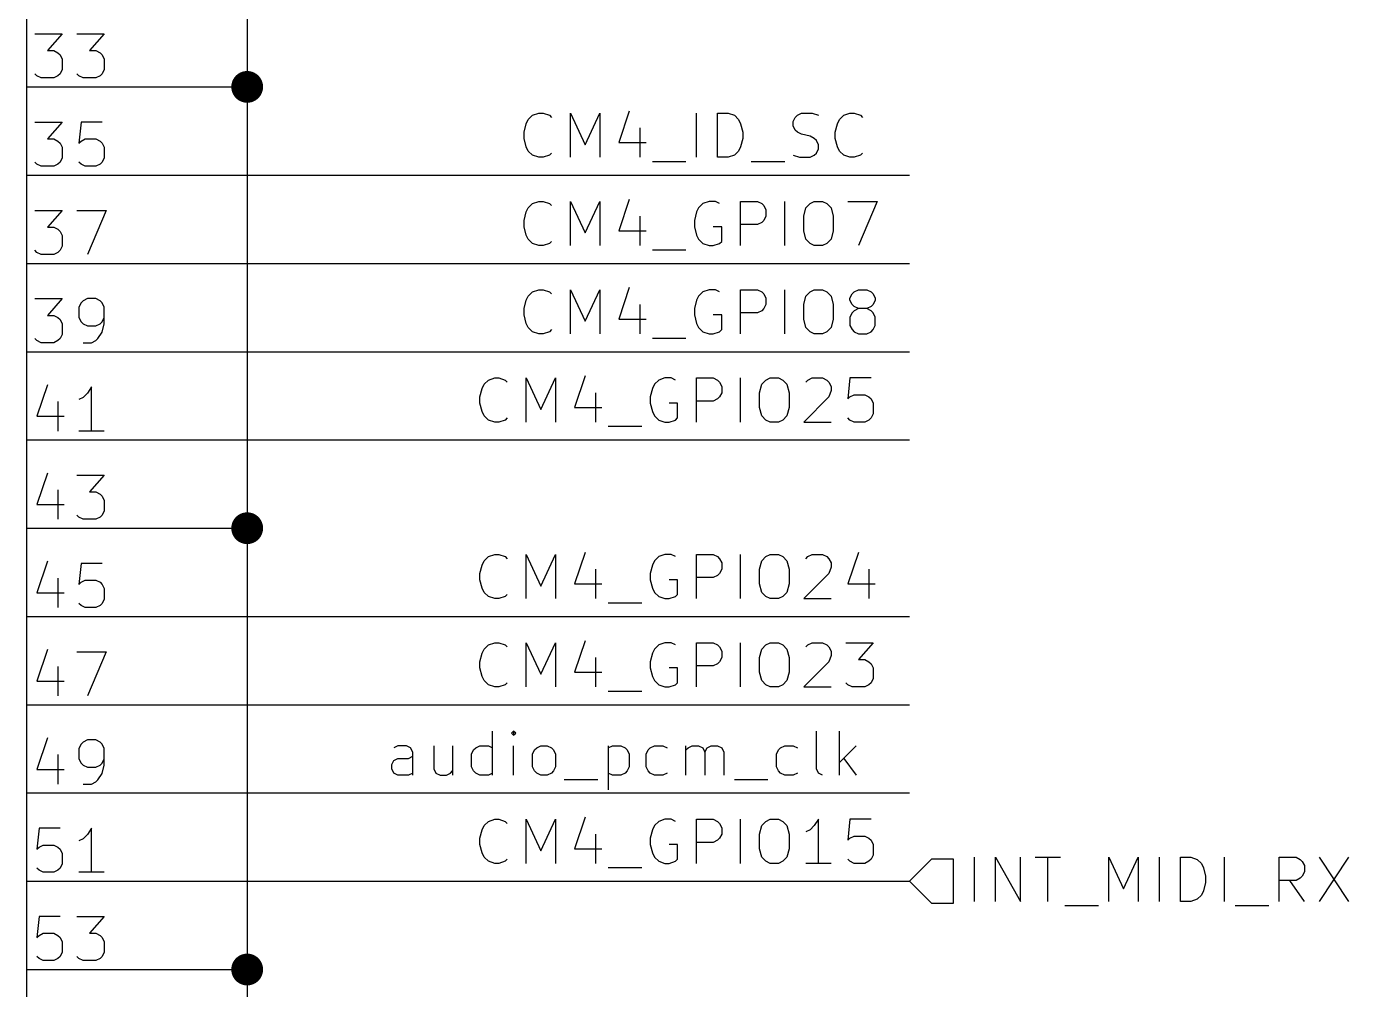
# Model space of a CAD drawing. Extents: x 0.4 to 11.3, y -7.9 to -0.4.
# Drawn here: x 3.9 to 5.397, y -3.573 to -2.482 of the extents above; entities that cross this region are included whole.
import ezdxf

# ---------------------------------------------------------------- set-up
doc = ezdxf.new("R2010")
doc.units = 0
doc.header["$MEASUREMENT"] = 0
for name, color, linetype in [('BROWN2', 54, 'CONTINUOUS'), ('GRAY1', 251, 'CONTINUOUS'), ('GREEN3', 91, 'CONTINUOUS'), ('RED2', 1, 'CONTINUOUS'), ('RED3', 11, 'CONTINUOUS')]:
    doc.layers.add(name, color=color, linetype=linetype)

msp = doc.modelspace()

# ---------------------------------------------------------------- linework, layer by layer
at = {"layer": 'BROWN2', "linetype": 'CONTINUOUS'}
for p, q in [((4.925, -3.425), (4.9, -3.45)), ((4.95, -3.425), (4.925, -3.425)), ((4.95, -3.475), (4.95, -3.425)), ((4.97351, -3.4728), (4.97351, -3.4228)), ((4.99732, -3.4728), (4.99732, -3.4228)), ((4.99732, -3.4228), (5.02589, -3.4728)), ((5.02589, -3.4728), (5.02589, -3.4228)), ((5.04256, -3.4228), (5.07113, -3.4228)), ((5.05685, -3.4728), (5.05685, -3.4228)), ((5.12589, -3.4728), (5.12589, -3.4228)), ((5.12589, -3.4228), (5.14256, -3.45852)), ((5.14256, -3.45852), (5.15923, -3.4228)), ((5.15923, -3.4228), (5.15923, -3.4728)), ((5.18304, -3.4728), (5.18304, -3.4228)), ((5.20685, -3.4728), (5.20685, -3.4228)), ((5.20685, -3.4228), (5.21875, -3.4228)), ((5.21875, -3.4228), (5.22589, -3.42519)), ((5.22589, -3.42519), (5.23066, -3.42995)), ((5.25685, -3.4728), (5.25685, -3.4228)), ((5.31875, -3.4728), (5.31875, -3.4228)), ((5.31875, -3.4228), (5.3378, -3.4228)), ((5.3378, -3.4228), (5.34256, -3.42519)), ((5.34256, -3.42519), (5.34494, -3.42757)), ((5.34494, -3.42757), (5.34732, -3.43233)), ((5.36399, -3.4228), (5.39732, -3.4728)), ((5.39732, -3.4228), (5.36399, -3.4728)), ((5.23066, -3.42995), (5.23304, -3.43471)), ((5.23304, -3.43471), (5.23542, -3.44423)), ((5.34732, -3.43947), (5.34494, -3.44423)), ((5.34732, -3.43233), (5.34732, -3.43947)), ((4.9, -3.45), (4.925, -3.475)), ((5.23542, -3.45137), (5.23304, -3.4609)), ((5.23542, -3.44423), (5.23542, -3.45137)), ((5.3378, -3.449), (5.31875, -3.449)), ((5.34732, -3.4728), (5.33066, -3.449)), ((5.34256, -3.44661), (5.3378, -3.449)), ((5.34494, -3.44423), (5.34256, -3.44661)), ((5.21875, -3.4728), (5.20685, -3.4728)), ((5.22589, -3.47043), (5.21875, -3.4728)), ((5.23066, -3.46566), (5.22589, -3.47043)), ((5.23304, -3.4609), (5.23066, -3.46566)), ((4.925, -3.475), (4.95, -3.475)), ((5.0759, -3.47757), (5.11399, -3.47757)), ((5.26876, -3.47757), (5.30685, -3.47757))]:
    msp.add_line(p, q, dxfattribs=at)
at = {"layer": 'GRAY1', "linetype": 'CONTINUOUS'}
for p, q in [((4.46601, -2.5917), (4.46839, -2.58694)), ((4.46839, -2.58694), (4.47316, -2.58218)), ((4.47316, -2.58218), (4.4803, -2.5798)), ((4.4803, -2.5798), (4.48506, -2.5798)), ((4.48506, -2.5798), (4.4922, -2.58218)), ((4.4922, -2.58218), (4.49458, -2.58456)), ((4.51601, -2.6298), (4.51601, -2.5798)), ((4.51601, -2.5798), (4.53268, -2.61552)), ((4.53268, -2.61552), (4.54935, -2.5798)), ((4.54935, -2.5798), (4.54935, -2.6298)), ((4.58268, -2.57742), (4.57078, -2.61313)), ((4.65887, -2.6298), (4.65887, -2.5798)), ((4.68268, -2.6298), (4.68268, -2.5798)), ((4.68268, -2.5798), (4.69458, -2.5798)), ((4.69458, -2.5798), (4.70172, -2.58218)), ((4.70172, -2.58218), (4.70649, -2.58694)), ((4.70649, -2.58694), (4.70887, -2.5917)), ((4.76839, -2.58932), (4.77077, -2.58456)), ((4.76839, -2.59409), (4.76839, -2.58932)), ((4.77077, -2.58456), (4.77315, -2.58218)), ((4.77315, -2.58218), (4.77792, -2.5798)), ((4.77792, -2.5798), (4.78982, -2.5798)), ((4.78982, -2.5798), (4.79696, -2.58218)), ((4.81839, -2.5917), (4.82077, -2.58694)), ((4.82077, -2.58694), (4.82554, -2.58218)), ((4.82554, -2.58218), (4.83268, -2.5798)), ((4.83268, -2.5798), (4.83744, -2.5798)), ((4.83744, -2.5798), (4.84458, -2.58218)), ((4.84458, -2.58218), (4.84696, -2.58456)), ((4.46363, -2.60123), (4.46601, -2.5917)), ((4.46363, -2.60837), (4.46363, -2.60123)), ((4.59458, -2.59647), (4.59458, -2.6298)), ((4.70887, -2.5917), (4.71125, -2.60123)), ((4.71125, -2.60123), (4.71125, -2.60837)), ((4.77077, -2.59885), (4.76839, -2.59409)), ((4.77315, -2.60123), (4.77077, -2.59885)), ((4.77792, -2.60361), (4.77315, -2.60123)), ((4.78744, -2.60599), (4.77792, -2.60361)), ((4.81601, -2.60123), (4.81839, -2.5917)), ((4.81601, -2.60837), (4.81601, -2.60123)), ((4.46601, -2.61789), (4.46363, -2.60837)), ((4.46839, -2.62266), (4.46601, -2.61789)), ((4.57078, -2.61313), (4.60172, -2.61313)), ((4.70887, -2.61789), (4.70649, -2.62266)), ((4.71125, -2.60837), (4.70887, -2.61789)), ((4.7922, -2.60837), (4.78744, -2.60599)), ((4.79458, -2.61075), (4.7922, -2.60837)), ((4.79696, -2.61552), (4.79458, -2.61075)), ((4.79458, -2.62504), (4.79696, -2.62028)), ((4.79696, -2.62028), (4.79696, -2.61552)), ((4.81839, -2.61789), (4.81601, -2.60837)), ((4.82077, -2.62266), (4.81839, -2.61789)), ((4.47316, -2.62742), (4.46839, -2.62266)), ((4.4803, -2.6298), (4.47316, -2.62742)), ((4.48506, -2.6298), (4.4803, -2.6298)), ((4.4922, -2.62742), (4.48506, -2.6298)), ((4.49458, -2.62504), (4.4922, -2.62742)), ((4.60887, -2.63456), (4.64696, -2.63456)), ((4.69458, -2.6298), (4.68268, -2.6298)), ((4.70172, -2.62742), (4.69458, -2.6298)), ((4.70649, -2.62266), (4.70172, -2.62742)), ((4.72078, -2.63456), (4.75887, -2.63456)), ((4.76839, -2.62742), (4.77554, -2.6298)), ((4.77554, -2.6298), (4.78744, -2.6298)), ((4.78744, -2.6298), (4.7922, -2.62742)), ((4.7922, -2.62742), (4.79458, -2.62504)), ((4.82554, -2.62742), (4.82077, -2.62266)), ((4.83268, -2.6298), (4.82554, -2.62742)), ((4.83744, -2.6298), (4.83268, -2.6298)), ((4.84458, -2.62742), (4.83744, -2.6298)), ((4.84696, -2.62504), (4.84458, -2.62742)), ((4.47316, -2.68218), (4.4803, -2.6798)), ((4.4803, -2.6798), (4.48506, -2.6798)), ((4.48506, -2.6798), (4.4922, -2.68218)), ((4.51601, -2.7298), (4.51601, -2.6798)), ((4.51601, -2.6798), (4.53268, -2.71552)), ((4.53268, -2.71552), (4.54935, -2.6798)), ((4.54935, -2.6798), (4.54935, -2.7298)), ((4.58268, -2.67742), (4.57078, -2.71313)), ((4.67315, -2.6798), (4.66601, -2.68218)), ((4.6803, -2.6798), (4.67315, -2.6798)), ((4.68506, -2.68218), (4.6803, -2.6798)), ((4.70887, -2.7298), (4.70887, -2.6798)), ((4.70887, -2.6798), (4.72791, -2.6798)), ((4.72791, -2.6798), (4.73268, -2.68218)), ((4.75887, -2.7298), (4.75887, -2.6798)), ((4.78744, -2.68218), (4.7922, -2.6798)), ((4.7922, -2.6798), (4.80172, -2.6798)), ((4.80172, -2.6798), (4.80649, -2.68218)), ((4.8303, -2.6798), (4.86363, -2.6798)), ((4.86363, -2.6798), (4.8422, -2.7298)), ((4.46363, -2.70123), (4.46601, -2.6917)), ((4.46601, -2.6917), (4.46839, -2.68694)), ((4.46839, -2.68694), (4.47316, -2.68218)), ((4.4922, -2.68218), (4.49458, -2.68456)), ((4.65887, -2.6917), (4.65649, -2.70123)), ((4.66125, -2.68694), (4.65887, -2.6917)), ((4.66601, -2.68218), (4.66125, -2.68694)), ((4.73268, -2.68218), (4.73506, -2.68456)), ((4.73506, -2.68456), (4.73744, -2.68932)), ((4.73744, -2.68932), (4.73744, -2.69647)), ((4.7803, -2.69647), (4.78268, -2.68694)), ((4.78268, -2.68694), (4.78744, -2.68218)), ((4.80649, -2.68218), (4.81125, -2.68694)), ((4.81125, -2.68694), (4.81363, -2.69647)), ((4.46363, -2.70837), (4.46363, -2.70123)), ((4.46601, -2.71789), (4.46363, -2.70837)), ((4.59458, -2.69647), (4.59458, -2.7298)), ((4.65649, -2.70123), (4.65649, -2.70837)), ((4.65649, -2.70837), (4.65887, -2.71789)), ((4.68744, -2.70837), (4.67791, -2.70837)), ((4.68744, -2.72504), (4.68744, -2.70837)), ((4.72791, -2.70599), (4.70887, -2.70599)), ((4.73268, -2.70361), (4.72791, -2.70599)), ((4.73506, -2.70123), (4.73268, -2.70361)), ((4.73744, -2.69647), (4.73506, -2.70123)), ((4.7803, -2.71313), (4.7803, -2.69647)), ((4.81363, -2.69647), (4.81363, -2.71313)), ((4.46839, -2.72266), (4.46601, -2.71789)), ((4.47316, -2.72742), (4.46839, -2.72266)), ((4.49458, -2.72504), (4.4922, -2.72742)), ((4.57078, -2.71313), (4.60172, -2.71313)), ((4.65887, -2.71789), (4.66125, -2.72266)), ((4.66125, -2.72266), (4.66601, -2.72742)), ((4.68506, -2.72742), (4.68744, -2.72504)), ((4.78268, -2.72266), (4.7803, -2.71313)), ((4.78744, -2.72742), (4.78268, -2.72266)), ((4.81125, -2.72266), (4.80649, -2.72742)), ((4.81363, -2.71313), (4.81125, -2.72266)), ((4.4803, -2.7298), (4.47316, -2.72742)), ((4.48506, -2.7298), (4.4803, -2.7298)), ((4.4922, -2.72742), (4.48506, -2.7298)), ((4.60887, -2.73456), (4.64696, -2.73456)), ((4.66601, -2.72742), (4.67315, -2.7298)), ((4.67315, -2.7298), (4.67791, -2.7298)), ((4.67791, -2.7298), (4.68506, -2.72742)), ((4.7922, -2.7298), (4.78744, -2.72742)), ((4.80172, -2.7298), (4.7922, -2.7298)), ((4.80649, -2.72742), (4.80172, -2.7298)), ((4.46839, -2.78694), (4.47316, -2.78218)), ((4.47316, -2.78218), (4.4803, -2.7798)), ((4.4803, -2.7798), (4.48506, -2.7798)), ((4.48506, -2.7798), (4.4922, -2.78218)), ((4.4922, -2.78218), (4.49458, -2.78456)), ((4.51601, -2.8298), (4.51601, -2.7798)), ((4.51601, -2.7798), (4.53268, -2.81552)), ((4.53268, -2.81552), (4.54935, -2.7798)), ((4.54935, -2.7798), (4.54935, -2.8298)), ((4.58268, -2.77742), (4.57078, -2.81313)), ((4.66601, -2.78218), (4.66125, -2.78694)), ((4.67315, -2.7798), (4.66601, -2.78218)), ((4.6803, -2.7798), (4.67315, -2.7798)), ((4.68506, -2.78218), (4.6803, -2.7798)), ((4.70887, -2.8298), (4.70887, -2.7798)), ((4.70887, -2.7798), (4.72791, -2.7798)), ((4.72791, -2.7798), (4.73268, -2.78218)), ((4.73268, -2.78218), (4.73506, -2.78456)), ((4.73506, -2.78456), (4.73744, -2.78932)), ((4.75887, -2.8298), (4.75887, -2.7798)), ((4.78268, -2.78694), (4.78744, -2.78218)), ((4.78744, -2.78218), (4.7922, -2.7798)), ((4.7922, -2.7798), (4.80172, -2.7798)), ((4.80172, -2.7798), (4.80649, -2.78218)), ((4.80649, -2.78218), (4.81125, -2.78694)), ((4.83268, -2.78932), (4.83506, -2.78456)), ((4.83506, -2.78456), (4.83744, -2.78218)), ((4.83744, -2.78218), (4.8422, -2.7798)), ((4.8422, -2.7798), (4.85173, -2.7798)), ((4.85173, -2.7798), (4.85649, -2.78218)), ((4.85649, -2.78218), (4.85887, -2.78456)), ((4.85887, -2.78456), (4.86125, -2.78932)), ((4.46363, -2.80123), (4.46601, -2.7917)), ((4.46601, -2.7917), (4.46839, -2.78694)), ((4.59458, -2.79647), (4.59458, -2.8298)), ((4.65887, -2.7917), (4.65649, -2.80123)), ((4.66125, -2.78694), (4.65887, -2.7917)), ((4.73744, -2.79647), (4.73506, -2.80123)), ((4.73744, -2.78932), (4.73744, -2.79647)), ((4.7803, -2.79647), (4.78268, -2.78694)), ((4.7803, -2.81313), (4.7803, -2.79647)), ((4.81125, -2.78694), (4.81363, -2.79647)), ((4.81363, -2.79647), (4.81363, -2.81313)), ((4.83268, -2.7917), (4.83268, -2.78932)), ((4.83506, -2.79647), (4.83268, -2.7917)), ((4.83744, -2.79885), (4.83506, -2.79647)), ((4.8422, -2.80123), (4.83744, -2.79885)), ((4.85649, -2.79885), (4.85173, -2.80123)), ((4.85887, -2.79647), (4.85649, -2.79885)), ((4.86125, -2.7917), (4.85887, -2.79647)), ((4.86125, -2.78932), (4.86125, -2.7917)), ((4.46363, -2.80837), (4.46363, -2.80123)), ((4.46601, -2.81789), (4.46363, -2.80837)), ((4.57078, -2.81313), (4.60172, -2.81313)), ((4.65649, -2.80123), (4.65649, -2.80837)), ((4.65649, -2.80837), (4.65887, -2.81789)), ((4.68744, -2.80837), (4.67791, -2.80837)), ((4.68744, -2.82504), (4.68744, -2.80837)), ((4.72791, -2.80599), (4.70887, -2.80599)), ((4.73268, -2.80361), (4.72791, -2.80599)), ((4.73506, -2.80123), (4.73268, -2.80361)), ((4.78268, -2.82266), (4.7803, -2.81313)), ((4.81363, -2.81313), (4.81125, -2.82266)), ((4.83506, -2.80599), (4.83268, -2.81075)), ((4.83268, -2.81075), (4.83268, -2.82028)), ((4.83744, -2.80361), (4.83506, -2.80599)), ((4.8422, -2.80123), (4.83744, -2.80361)), ((4.85173, -2.80123), (4.8422, -2.80123)), ((4.85649, -2.80361), (4.85173, -2.80123)), ((4.85887, -2.80599), (4.85649, -2.80361)), ((4.86125, -2.81075), (4.85887, -2.80599)), ((4.86125, -2.82028), (4.86125, -2.81075)), ((4.46839, -2.82266), (4.46601, -2.81789)), ((4.47316, -2.82742), (4.46839, -2.82266)), ((4.4803, -2.8298), (4.47316, -2.82742)), ((4.48506, -2.8298), (4.4803, -2.8298)), ((4.4922, -2.82742), (4.48506, -2.8298)), ((4.49458, -2.82504), (4.4922, -2.82742)), ((4.65887, -2.81789), (4.66125, -2.82266)), ((4.66125, -2.82266), (4.66601, -2.82742)), ((4.66601, -2.82742), (4.67315, -2.8298)), ((4.67315, -2.8298), (4.67791, -2.8298)), ((4.67791, -2.8298), (4.68506, -2.82742)), ((4.68506, -2.82742), (4.68744, -2.82504)), ((4.78744, -2.82742), (4.78268, -2.82266)), ((4.7922, -2.8298), (4.78744, -2.82742)), ((4.80172, -2.8298), (4.7922, -2.8298)), ((4.80649, -2.82742), (4.80172, -2.8298)), ((4.81125, -2.82266), (4.80649, -2.82742)), ((4.83268, -2.82028), (4.83506, -2.82504)), ((4.83506, -2.82504), (4.83744, -2.82742)), ((4.83744, -2.82742), (4.8422, -2.8298)), ((4.8422, -2.8298), (4.85173, -2.8298)), ((4.85173, -2.8298), (4.85649, -2.82742)), ((4.85649, -2.82742), (4.85887, -2.82504)), ((4.85887, -2.82504), (4.86125, -2.82028)), ((4.60887, -2.83456), (4.64696, -2.83456)), ((4.41601, -2.8917), (4.41839, -2.88694)), ((4.41839, -2.88694), (4.42316, -2.88218)), ((4.42316, -2.88218), (4.4303, -2.8798)), ((4.4303, -2.8798), (4.43506, -2.8798)), ((4.43506, -2.8798), (4.4422, -2.88218)), ((4.4422, -2.88218), (4.44458, -2.88456)), ((4.46601, -2.9298), (4.46601, -2.8798)), ((4.46601, -2.8798), (4.48268, -2.91552)), ((4.48268, -2.91552), (4.49935, -2.8798)), ((4.49935, -2.8798), (4.49935, -2.9298)), ((4.53268, -2.87742), (4.52078, -2.91313)), ((4.61125, -2.88694), (4.60887, -2.8917)), ((4.61601, -2.88218), (4.61125, -2.88694)), ((4.62315, -2.8798), (4.61601, -2.88218)), ((4.6303, -2.8798), (4.62315, -2.8798)), ((4.63506, -2.88218), (4.6303, -2.8798)), ((4.65887, -2.9298), (4.65887, -2.8798)), ((4.65887, -2.8798), (4.67791, -2.8798)), ((4.67791, -2.8798), (4.68268, -2.88218)), ((4.68268, -2.88218), (4.68506, -2.88456)), ((4.68506, -2.88456), (4.68744, -2.88932)), ((4.68744, -2.88932), (4.68744, -2.89647)), ((4.70887, -2.9298), (4.70887, -2.8798)), ((4.7303, -2.89647), (4.73268, -2.88694)), ((4.73268, -2.88694), (4.73744, -2.88218)), ((4.73744, -2.88218), (4.7422, -2.8798)), ((4.7422, -2.8798), (4.75172, -2.8798)), ((4.75172, -2.8798), (4.75649, -2.88218)), ((4.75649, -2.88218), (4.76125, -2.88694)), ((4.76125, -2.88694), (4.76363, -2.89647)), ((4.78268, -2.88456), (4.78506, -2.88218)), ((4.78506, -2.88218), (4.78982, -2.8798)), ((4.78982, -2.8798), (4.80173, -2.8798)), ((4.80173, -2.8798), (4.80649, -2.88218)), ((4.80649, -2.88218), (4.80887, -2.88456)), ((4.80887, -2.88456), (4.81125, -2.88932)), ((4.81125, -2.88932), (4.81125, -2.89409)), ((4.83268, -2.8798), (4.8303, -2.90361)), ((4.85649, -2.8798), (4.83268, -2.8798)), ((4.41363, -2.90123), (4.41601, -2.8917)), ((4.41363, -2.90837), (4.41363, -2.90123)), ((4.54458, -2.89647), (4.54458, -2.9298)), ((4.60887, -2.8917), (4.60649, -2.90123)), ((4.60649, -2.90123), (4.60649, -2.90837)), ((4.68268, -2.90361), (4.67791, -2.90599)), ((4.68506, -2.90123), (4.68268, -2.90361)), ((4.68744, -2.89647), (4.68506, -2.90123)), ((4.7303, -2.91313), (4.7303, -2.89647)), ((4.76363, -2.89647), (4.76363, -2.91313)), ((4.80887, -2.90123), (4.7803, -2.9298)), ((4.81125, -2.89409), (4.80887, -2.90123)), ((4.8303, -2.90361), (4.83268, -2.90123)), ((4.83268, -2.90123), (4.83744, -2.89885)), ((4.83744, -2.89885), (4.84935, -2.89885)), ((4.84935, -2.89885), (4.85411, -2.90123)), ((4.85411, -2.90123), (4.85649, -2.90361)), ((4.85649, -2.90361), (4.85887, -2.90837)), ((4.41601, -2.91789), (4.41363, -2.90837)), ((4.41839, -2.92266), (4.41601, -2.91789)), ((4.52078, -2.91313), (4.55172, -2.91313)), ((4.60649, -2.90837), (4.60887, -2.91789)), ((4.60887, -2.91789), (4.61125, -2.92266)), ((4.63744, -2.90837), (4.62791, -2.90837)), ((4.63744, -2.92504), (4.63744, -2.90837)), ((4.67791, -2.90599), (4.65887, -2.90599)), ((4.73268, -2.92266), (4.7303, -2.91313)), ((4.76363, -2.91313), (4.76125, -2.92266)), ((4.85887, -2.90837), (4.85887, -2.92028)), ((4.42316, -2.92742), (4.41839, -2.92266)), ((4.4303, -2.9298), (4.42316, -2.92742)), ((4.43506, -2.9298), (4.4303, -2.9298)), ((4.4422, -2.92742), (4.43506, -2.9298)), ((4.44458, -2.92504), (4.4422, -2.92742)), ((4.55887, -2.93456), (4.59696, -2.93456)), ((4.61125, -2.92266), (4.61601, -2.92742)), ((4.61601, -2.92742), (4.62315, -2.9298)), ((4.62315, -2.9298), (4.62791, -2.9298)), ((4.62791, -2.9298), (4.63506, -2.92742)), ((4.63506, -2.92742), (4.63744, -2.92504)), ((4.73744, -2.92742), (4.73268, -2.92266)), ((4.7422, -2.9298), (4.73744, -2.92742)), ((4.75172, -2.9298), (4.7422, -2.9298)), ((4.75649, -2.92742), (4.75172, -2.9298)), ((4.76125, -2.92266), (4.75649, -2.92742)), ((4.7803, -2.9298), (4.81125, -2.9298)), ((4.83268, -2.92742), (4.8303, -2.92504)), ((4.83744, -2.9298), (4.83268, -2.92742)), ((4.84935, -2.9298), (4.83744, -2.9298)), ((4.85411, -2.92742), (4.84935, -2.9298)), ((4.85649, -2.92504), (4.85411, -2.92742)), ((4.85887, -2.92028), (4.85649, -2.92504)), ((4.41839, -3.08694), (4.42316, -3.08218)), ((4.42316, -3.08218), (4.4303, -3.0798)), ((4.4303, -3.0798), (4.43506, -3.0798)), ((4.43506, -3.0798), (4.4422, -3.08218)), ((4.4422, -3.08218), (4.44458, -3.08456)), ((4.46601, -3.1298), (4.46601, -3.0798)), ((4.46601, -3.0798), (4.48268, -3.11552)), ((4.48268, -3.11552), (4.49935, -3.0798)), ((4.49935, -3.0798), (4.49935, -3.1298)), ((4.53268, -3.07742), (4.52078, -3.11313)), ((4.61601, -3.08218), (4.61125, -3.08694)), ((4.62315, -3.0798), (4.61601, -3.08218)), ((4.6303, -3.0798), (4.62315, -3.0798)), ((4.63506, -3.08218), (4.6303, -3.0798)), ((4.65887, -3.1298), (4.65887, -3.0798)), ((4.65887, -3.0798), (4.67791, -3.0798)), ((4.67791, -3.0798), (4.68268, -3.08218)), ((4.68268, -3.08218), (4.68506, -3.08456)), ((4.70887, -3.1298), (4.70887, -3.0798)), ((4.73268, -3.08694), (4.73744, -3.08218)), ((4.73744, -3.08218), (4.7422, -3.0798)), ((4.7422, -3.0798), (4.75172, -3.0798)), ((4.75172, -3.0798), (4.75649, -3.08218)), ((4.75649, -3.08218), (4.76125, -3.08694)), ((4.78268, -3.08456), (4.78506, -3.08218)), ((4.78506, -3.08218), (4.78982, -3.0798)), ((4.78982, -3.0798), (4.80173, -3.0798)), ((4.80173, -3.0798), (4.80649, -3.08218)), ((4.80649, -3.08218), (4.80887, -3.08456)), ((4.8422, -3.07742), (4.8303, -3.11313)), ((4.41363, -3.10123), (4.41601, -3.0917)), ((4.41601, -3.0917), (4.41839, -3.08694)), ((4.54458, -3.09647), (4.54458, -3.1298)), ((4.60887, -3.0917), (4.60649, -3.10123)), ((4.61125, -3.08694), (4.60887, -3.0917)), ((4.68506, -3.08456), (4.68744, -3.08932)), ((4.68744, -3.09647), (4.68506, -3.10123)), ((4.68744, -3.08932), (4.68744, -3.09647)), ((4.7303, -3.09647), (4.73268, -3.08694)), ((4.7303, -3.11313), (4.7303, -3.09647)), ((4.76125, -3.08694), (4.76363, -3.09647)), ((4.76363, -3.09647), (4.76363, -3.11313)), ((4.80887, -3.08456), (4.81125, -3.08932)), ((4.81125, -3.09409), (4.80887, -3.10123)), ((4.81125, -3.08932), (4.81125, -3.09409)), ((4.85411, -3.09647), (4.85411, -3.1298)), ((4.41363, -3.10837), (4.41363, -3.10123)), ((4.41601, -3.11789), (4.41363, -3.10837)), ((4.52078, -3.11313), (4.55172, -3.11313)), ((4.60649, -3.10123), (4.60649, -3.10837)), ((4.60649, -3.10837), (4.60887, -3.11789)), ((4.63744, -3.10837), (4.62791, -3.10837)), ((4.63744, -3.12504), (4.63744, -3.10837)), ((4.67791, -3.10599), (4.65887, -3.10599)), ((4.68268, -3.10361), (4.67791, -3.10599)), ((4.68506, -3.10123), (4.68268, -3.10361)), ((4.73268, -3.12266), (4.7303, -3.11313)), ((4.76363, -3.11313), (4.76125, -3.12266)), ((4.80887, -3.10123), (4.7803, -3.1298)), ((4.8303, -3.11313), (4.86125, -3.11313)), ((4.41839, -3.12266), (4.41601, -3.11789)), ((4.42316, -3.12742), (4.41839, -3.12266)), ((4.4303, -3.1298), (4.42316, -3.12742)), ((4.4422, -3.12742), (4.43506, -3.1298)), ((4.44458, -3.12504), (4.4422, -3.12742)), ((4.60887, -3.11789), (4.61125, -3.12266)), ((4.61125, -3.12266), (4.61601, -3.12742)), ((4.61601, -3.12742), (4.62315, -3.1298)), ((4.62791, -3.1298), (4.63506, -3.12742)), ((4.63506, -3.12742), (4.63744, -3.12504)), ((4.73744, -3.12742), (4.73268, -3.12266)), ((4.7422, -3.1298), (4.73744, -3.12742)), ((4.75649, -3.12742), (4.75172, -3.1298)), ((4.76125, -3.12266), (4.75649, -3.12742)), ((4.43506, -3.1298), (4.4303, -3.1298)), ((4.55887, -3.13456), (4.59696, -3.13456)), ((4.62315, -3.1298), (4.62791, -3.1298)), ((4.75172, -3.1298), (4.7422, -3.1298)), ((4.7803, -3.1298), (4.81125, -3.1298)), ((4.41601, -3.1917), (4.41839, -3.18694)), ((4.41839, -3.18694), (4.42316, -3.18218)), ((4.42316, -3.18218), (4.4303, -3.1798)), ((4.4303, -3.1798), (4.43506, -3.1798)), ((4.43506, -3.1798), (4.4422, -3.18218)), ((4.4422, -3.18218), (4.44458, -3.18456)), ((4.46601, -3.2298), (4.46601, -3.1798)), ((4.46601, -3.1798), (4.48268, -3.21552)), ((4.48268, -3.21552), (4.49935, -3.1798)), ((4.49935, -3.1798), (4.49935, -3.2298)), ((4.53268, -3.17742), (4.52078, -3.21313)), ((4.61125, -3.18694), (4.60887, -3.1917)), ((4.61601, -3.18218), (4.61125, -3.18694)), ((4.62315, -3.1798), (4.61601, -3.18218)), ((4.6303, -3.1798), (4.62315, -3.1798)), ((4.63506, -3.18218), (4.6303, -3.1798)), ((4.65887, -3.2298), (4.65887, -3.1798)), ((4.65887, -3.1798), (4.67791, -3.1798)), ((4.67791, -3.1798), (4.68268, -3.18218)), ((4.68268, -3.18218), (4.68506, -3.18456)), ((4.68506, -3.18456), (4.68744, -3.18932)), ((4.70887, -3.2298), (4.70887, -3.1798)), ((4.7303, -3.19647), (4.73268, -3.18694)), ((4.73268, -3.18694), (4.73744, -3.18218)), ((4.73744, -3.18218), (4.7422, -3.1798)), ((4.7422, -3.1798), (4.75172, -3.1798)), ((4.75172, -3.1798), (4.75649, -3.18218)), ((4.75649, -3.18218), (4.76125, -3.18694)), ((4.76125, -3.18694), (4.76363, -3.19647)), ((4.78268, -3.18456), (4.78506, -3.18218)), ((4.78506, -3.18218), (4.78982, -3.1798)), ((4.78982, -3.1798), (4.80173, -3.1798)), ((4.80173, -3.1798), (4.80649, -3.18218)), ((4.80649, -3.18218), (4.80887, -3.18456)), ((4.80887, -3.18456), (4.81125, -3.18932)), ((4.82792, -3.1798), (4.85887, -3.1798)), ((4.85887, -3.1798), (4.8422, -3.19885)), ((4.41363, -3.20123), (4.41601, -3.1917)), ((4.41363, -3.20837), (4.41363, -3.20123)), ((4.54458, -3.19647), (4.54458, -3.2298)), ((4.60887, -3.1917), (4.60649, -3.20123)), ((4.60649, -3.20123), (4.60649, -3.20837)), ((4.68268, -3.20361), (4.67791, -3.20599)), ((4.68506, -3.20123), (4.68268, -3.20361)), ((4.68744, -3.19647), (4.68506, -3.20123)), ((4.68744, -3.18932), (4.68744, -3.19647)), ((4.7303, -3.21313), (4.7303, -3.19647)), ((4.76363, -3.19647), (4.76363, -3.21313)), ((4.80887, -3.20123), (4.7803, -3.2298)), ((4.81125, -3.19409), (4.80887, -3.20123)), ((4.81125, -3.18932), (4.81125, -3.19409)), ((4.8422, -3.19885), (4.84935, -3.19885)), ((4.84935, -3.19885), (4.85411, -3.20123)), ((4.85411, -3.20123), (4.85649, -3.20361)), ((4.85649, -3.20361), (4.85887, -3.20837)), ((4.41601, -3.21789), (4.41363, -3.20837)), ((4.41839, -3.22266), (4.41601, -3.21789)), ((4.52078, -3.21313), (4.55172, -3.21313)), ((4.60649, -3.20837), (4.60887, -3.21789)), ((4.60887, -3.21789), (4.61125, -3.22266)), ((4.63744, -3.20837), (4.62791, -3.20837)), ((4.63744, -3.22504), (4.63744, -3.20837)), ((4.67791, -3.20599), (4.65887, -3.20599)), ((4.73268, -3.22266), (4.7303, -3.21313)), ((4.76363, -3.21313), (4.76125, -3.22266)), ((4.85887, -3.20837), (4.85887, -3.22028)), ((4.42316, -3.22742), (4.41839, -3.22266)), ((4.4303, -3.2298), (4.42316, -3.22742)), ((4.43506, -3.2298), (4.4303, -3.2298)), ((4.4422, -3.22742), (4.43506, -3.2298)), ((4.44458, -3.22504), (4.4422, -3.22742)), ((4.61125, -3.22266), (4.61601, -3.22742)), ((4.61601, -3.22742), (4.62315, -3.2298)), ((4.62315, -3.2298), (4.62791, -3.2298)), ((4.62791, -3.2298), (4.63506, -3.22742)), ((4.63506, -3.22742), (4.63744, -3.22504)), ((4.73744, -3.22742), (4.73268, -3.22266)), ((4.7422, -3.2298), (4.73744, -3.22742)), ((4.75172, -3.2298), (4.7422, -3.2298)), ((4.75649, -3.22742), (4.75172, -3.2298)), ((4.76125, -3.22266), (4.75649, -3.22742)), ((4.7803, -3.2298), (4.81125, -3.2298)), ((4.8303, -3.22742), (4.82792, -3.22504)), ((4.83506, -3.2298), (4.8303, -3.22742)), ((4.84935, -3.2298), (4.83506, -3.2298)), ((4.85411, -3.22742), (4.84935, -3.2298)), ((4.85649, -3.22504), (4.85411, -3.22742)), ((4.85887, -3.22028), (4.85649, -3.22504)), ((4.55887, -3.23456), (4.59696, -3.23456)), ((4.42791, -3.3298), (4.42791, -3.2798)), ((4.45172, -3.2798), (4.44934, -3.28218)), ((4.44934, -3.28218), (4.45172, -3.28456)), ((4.4541, -3.28218), (4.45172, -3.2798)), ((4.45172, -3.2798), (4.45172, -3.28456)), ((4.45172, -3.28456), (4.4541, -3.28218)), ((4.79457, -3.32266), (4.79457, -3.2798)), ((4.82076, -3.3298), (4.82076, -3.2798)), ((4.32078, -3.29647), (4.31601, -3.29885)), ((4.3303, -3.29647), (4.32078, -3.29647)), ((4.33506, -3.29885), (4.3303, -3.29647)), ((4.33268, -3.31075), (4.33744, -3.30837)), ((4.33744, -3.30361), (4.33506, -3.29885)), ((4.33744, -3.3298), (4.33744, -3.30361)), ((4.36125, -3.29647), (4.36125, -3.32266)), ((4.38268, -3.29647), (4.38268, -3.3298)), ((4.40411, -3.30599), (4.40648, -3.30123)), ((4.40411, -3.32028), (4.40411, -3.30599)), ((4.40648, -3.30123), (4.40887, -3.29885)), ((4.40887, -3.29885), (4.41363, -3.29647)), ((4.41363, -3.29647), (4.42315, -3.29647)), ((4.42315, -3.29647), (4.42791, -3.29885)), ((4.45172, -3.3298), (4.45172, -3.29647)), ((4.47315, -3.30599), (4.47553, -3.30123)), ((4.47315, -3.32028), (4.47315, -3.30599)), ((4.47553, -3.30123), (4.47791, -3.29885)), ((4.47791, -3.29885), (4.48268, -3.29647)), ((4.48268, -3.29647), (4.48982, -3.29647)), ((4.48982, -3.29647), (4.49458, -3.29885)), ((4.49458, -3.29885), (4.49696, -3.30123)), ((4.49696, -3.30123), (4.49934, -3.30599)), ((4.49934, -3.30599), (4.49934, -3.32028)), ((4.55886, -3.29647), (4.55886, -3.34647)), ((4.55886, -3.29885), (4.56363, -3.29647)), ((4.56363, -3.29647), (4.57315, -3.29647)), ((4.57315, -3.29647), (4.57791, -3.29885)), ((4.57791, -3.29885), (4.58029, -3.30123)), ((4.58029, -3.30123), (4.58267, -3.30599)), ((4.58267, -3.30599), (4.58267, -3.32028)), ((4.60172, -3.30599), (4.6041, -3.30123)), ((4.60172, -3.32028), (4.60172, -3.30599)), ((4.6041, -3.30123), (4.60648, -3.29885)), ((4.60648, -3.29885), (4.61124, -3.29647)), ((4.61124, -3.29647), (4.62077, -3.29647)), ((4.62077, -3.29647), (4.62553, -3.29885)), ((4.64696, -3.3298), (4.64696, -3.29647)), ((4.64696, -3.30123), (4.64934, -3.29885)), ((4.64934, -3.29885), (4.6541, -3.29647)), ((4.6541, -3.29647), (4.66124, -3.29647)), ((4.66124, -3.29647), (4.666, -3.29885)), ((4.666, -3.29885), (4.66839, -3.30361)), ((4.66839, -3.30361), (4.67077, -3.29885)), ((4.66839, -3.30361), (4.66839, -3.3298)), ((4.67077, -3.29885), (4.67553, -3.29647)), ((4.67553, -3.29647), (4.68267, -3.29647)), ((4.68267, -3.29647), (4.68743, -3.29885)), ((4.68743, -3.29885), (4.68981, -3.30361)), ((4.68981, -3.30361), (4.68981, -3.3298)), ((4.74934, -3.30599), (4.75172, -3.30123)), ((4.74934, -3.32028), (4.74934, -3.30599)), ((4.75172, -3.30123), (4.7541, -3.29885)), ((4.7541, -3.29885), (4.75886, -3.29647)), ((4.75886, -3.29647), (4.76839, -3.29647)), ((4.76839, -3.29647), (4.77315, -3.29885)), ((4.83981, -3.29647), (4.82076, -3.31552)), ((4.31363, -3.31789), (4.31601, -3.31313)), ((4.31363, -3.32266), (4.31363, -3.31789)), ((4.31601, -3.32742), (4.31363, -3.32266)), ((4.31601, -3.31313), (4.32078, -3.31075)), ((4.32078, -3.31075), (4.33268, -3.31075)), ((4.36125, -3.32266), (4.36363, -3.32742)), ((4.40648, -3.32504), (4.40411, -3.32028)), ((4.47553, -3.32504), (4.47315, -3.32028)), ((4.49934, -3.32028), (4.49696, -3.32504)), ((4.58267, -3.32028), (4.58029, -3.32504)), ((4.6041, -3.32504), (4.60172, -3.32028)), ((4.75172, -3.32504), (4.74934, -3.32028)), ((4.79696, -3.32742), (4.79457, -3.32266)), ((4.82553, -3.31075), (4.83981, -3.3298)), ((4.32078, -3.3298), (4.31601, -3.32742)), ((4.33268, -3.3298), (4.32078, -3.3298)), ((4.33744, -3.32742), (4.33268, -3.3298)), ((4.36363, -3.32742), (4.36839, -3.3298)), ((4.36839, -3.3298), (4.37554, -3.3298)), ((4.37554, -3.3298), (4.3803, -3.32742)), ((4.3803, -3.32742), (4.38268, -3.32504)), ((4.40887, -3.32742), (4.40648, -3.32504)), ((4.41363, -3.3298), (4.40887, -3.32742)), ((4.42315, -3.3298), (4.41363, -3.3298)), ((4.42791, -3.32742), (4.42315, -3.3298)), ((4.47791, -3.32742), (4.47553, -3.32504)), ((4.48268, -3.3298), (4.47791, -3.32742)), ((4.48982, -3.3298), (4.48268, -3.3298)), ((4.49458, -3.32742), (4.48982, -3.3298)), ((4.49696, -3.32504), (4.49458, -3.32742)), ((4.50887, -3.33456), (4.54696, -3.33456)), ((4.56363, -3.3298), (4.55886, -3.32742)), ((4.57315, -3.3298), (4.56363, -3.3298)), ((4.57791, -3.32742), (4.57315, -3.3298)), ((4.58029, -3.32504), (4.57791, -3.32742)), ((4.60648, -3.32742), (4.6041, -3.32504)), ((4.61124, -3.3298), (4.60648, -3.32742)), ((4.62077, -3.3298), (4.61124, -3.3298)), ((4.62553, -3.32742), (4.62077, -3.3298)), ((4.70172, -3.33456), (4.73981, -3.33456)), ((4.7541, -3.32742), (4.75172, -3.32504)), ((4.75886, -3.3298), (4.7541, -3.32742)), ((4.76839, -3.3298), (4.75886, -3.3298)), ((4.77315, -3.32742), (4.76839, -3.3298)), ((4.80172, -3.3298), (4.79696, -3.32742)), ((4.41839, -3.38694), (4.42316, -3.38218)), ((4.42316, -3.38218), (4.4303, -3.3798)), ((4.4303, -3.3798), (4.43506, -3.3798)), ((4.43506, -3.3798), (4.4422, -3.38218)), ((4.4422, -3.38218), (4.44458, -3.38456)), ((4.46601, -3.4298), (4.46601, -3.3798)), ((4.46601, -3.3798), (4.48268, -3.41552)), ((4.48268, -3.41552), (4.49935, -3.3798)), ((4.49935, -3.3798), (4.49935, -3.4298)), ((4.53268, -3.37742), (4.52078, -3.41313)), ((4.61601, -3.38218), (4.61125, -3.38694)), ((4.62315, -3.3798), (4.61601, -3.38218)), ((4.6303, -3.3798), (4.62315, -3.3798)), ((4.63506, -3.38218), (4.6303, -3.3798)), ((4.65887, -3.4298), (4.65887, -3.3798)), ((4.65887, -3.3798), (4.67791, -3.3798)), ((4.67791, -3.3798), (4.68268, -3.38218)), ((4.68268, -3.38218), (4.68506, -3.38456)), ((4.70887, -3.4298), (4.70887, -3.3798)), ((4.73268, -3.38694), (4.73744, -3.38218)), ((4.73744, -3.38218), (4.7422, -3.3798)), ((4.7422, -3.3798), (4.75172, -3.3798)), ((4.75172, -3.3798), (4.75649, -3.38218)), ((4.75649, -3.38218), (4.76125, -3.38694)), ((4.79696, -3.3798), (4.7922, -3.38694)), ((4.79696, -3.4298), (4.79696, -3.3798)), ((4.83268, -3.3798), (4.8303, -3.40361)), ((4.85649, -3.3798), (4.83268, -3.3798)), ((4.41363, -3.40123), (4.41601, -3.3917)), ((4.41601, -3.3917), (4.41839, -3.38694)), ((4.54458, -3.39647), (4.54458, -3.4298)), ((4.60887, -3.3917), (4.60649, -3.40123)), ((4.61125, -3.38694), (4.60887, -3.3917)), ((4.68506, -3.38456), (4.68744, -3.38932)), ((4.68744, -3.39647), (4.68506, -3.40123)), ((4.68744, -3.38932), (4.68744, -3.39647)), ((4.7303, -3.39647), (4.73268, -3.38694)), ((4.7303, -3.41313), (4.7303, -3.39647)), ((4.76125, -3.38694), (4.76363, -3.39647)), ((4.76363, -3.39647), (4.76363, -3.41313)), ((4.78744, -3.3917), (4.78268, -3.39409)), ((4.7922, -3.38694), (4.78744, -3.3917)), ((4.83268, -3.40123), (4.83744, -3.39885)), ((4.83744, -3.39885), (4.84935, -3.39885)), ((4.84935, -3.39885), (4.85411, -3.40123)), ((4.41363, -3.40837), (4.41363, -3.40123)), ((4.41601, -3.41789), (4.41363, -3.40837)), ((4.52078, -3.41313), (4.55172, -3.41313)), ((4.60649, -3.40123), (4.60649, -3.40837)), ((4.60649, -3.40837), (4.60887, -3.41789)), ((4.63744, -3.40837), (4.62791, -3.40837)), ((4.63744, -3.42504), (4.63744, -3.40837)), ((4.67791, -3.40599), (4.65887, -3.40599)), ((4.68268, -3.40361), (4.67791, -3.40599)), ((4.68506, -3.40123), (4.68268, -3.40361)), ((4.73268, -3.42266), (4.7303, -3.41313)), ((4.76363, -3.41313), (4.76125, -3.42266)), ((4.8303, -3.40361), (4.83268, -3.40123)), ((4.85411, -3.40123), (4.85649, -3.40361)), ((4.85649, -3.40361), (4.85887, -3.40837)), ((4.85887, -3.40837), (4.85887, -3.42028)), ((4.41839, -3.42266), (4.41601, -3.41789)), ((4.42316, -3.42742), (4.41839, -3.42266)), ((4.4303, -3.4298), (4.42316, -3.42742)), ((4.4422, -3.42742), (4.43506, -3.4298)), ((4.44458, -3.42504), (4.4422, -3.42742)), ((4.60887, -3.41789), (4.61125, -3.42266)), ((4.61125, -3.42266), (4.61601, -3.42742)), ((4.61601, -3.42742), (4.62315, -3.4298)), ((4.62791, -3.4298), (4.63506, -3.42742)), ((4.63506, -3.42742), (4.63744, -3.42504)), ((4.73744, -3.42742), (4.73268, -3.42266)), ((4.7422, -3.4298), (4.73744, -3.42742)), ((4.75649, -3.42742), (4.75172, -3.4298)), ((4.76125, -3.42266), (4.75649, -3.42742)), ((4.83268, -3.42742), (4.8303, -3.42504)), ((4.83744, -3.4298), (4.83268, -3.42742)), ((4.85411, -3.42742), (4.84935, -3.4298)), ((4.85649, -3.42504), (4.85411, -3.42742)), ((4.85887, -3.42028), (4.85649, -3.42504)), ((4.43506, -3.4298), (4.4303, -3.4298)), ((4.55887, -3.43456), (4.59696, -3.43456)), ((4.62315, -3.4298), (4.62791, -3.4298)), ((4.75172, -3.4298), (4.7422, -3.4298)), ((4.81125, -3.4298), (4.78268, -3.4298)), ((4.84935, -3.4298), (4.83744, -3.4298))]:
    msp.add_line(p, q, dxfattribs=at)
at = {"layer": 'GREEN3', "linetype": 'CONTINUOUS'}
for p, q in [((4.15, -2.05), (4.15, -2.55)), ((4, -2.55), (4.15, -2.55)), ((4.15, -2.55), (4.15, -3.05)), ((4, -2.65), (4.9, -2.65)), ((4, -2.75), (4.9, -2.75)), ((4, -2.85), (4.9, -2.85)), ((4, -2.95), (4.9, -2.95)), ((4, -3.05), (4.15, -3.05)), ((4.15, -3.05), (4.15, -3.55)), ((4, -3.15), (4.9, -3.15)), ((4, -3.25), (4.9, -3.25)), ((4, -3.35), (4.9, -3.35)), ((4, -3.45), (4.9, -3.45)), ((4, -3.55), (4.15, -3.55)), ((4.15, -3.55), (4.15, -3.85))]:
    msp.add_line(p, q, dxfattribs=at)
at = {"layer": 'GREEN3', "const_width": 0.018}
for points in [[(4.141, -2.55, 1), (4.159, -2.55, 1)], [(4.141, -3.05, 1), (4.159, -3.05, 1)], [(4.141, -3.55, 1), (4.159, -3.55, 1)]]:
    msp.add_lwpolyline(points, format="xyb", close=True, dxfattribs=at)
at = {"layer": 'RED2', "linetype": 'CONTINUOUS'}
for p, q in [((3.9, -0.85), (3.9, -5.95)), ((3.9, -2.55), (4, -2.55)), ((3.9, -2.65), (4, -2.65)), ((3.9, -2.75), (4, -2.75)), ((3.9, -2.85), (4, -2.85)), ((3.9, -2.95), (4, -2.95)), ((3.9, -3.05), (4, -3.05)), ((3.9, -3.15), (4, -3.15)), ((3.9, -3.25), (4, -3.25)), ((3.9, -3.35), (4, -3.35)), ((3.9, -3.45), (4, -3.45)), ((3.9, -3.55), (4, -3.55))]:
    msp.add_line(p, q, dxfattribs=at)
at = {"layer": 'RED3', "linetype": 'CONTINUOUS'}
for p, q in [((3.90952, -2.48988), (3.94048, -2.48988)), ((3.94048, -2.48988), (3.92381, -2.50893)), ((3.95714, -2.48988), (3.98809, -2.48988)), ((3.98809, -2.48988), (3.97143, -2.50893)), ((3.92381, -2.50893), (3.93095, -2.50893)), ((3.93095, -2.50893), (3.93571, -2.51131)), ((3.93571, -2.51131), (3.93809, -2.51369)), ((3.93809, -2.51369), (3.94048, -2.51845)), ((3.97143, -2.50893), (3.97857, -2.50893)), ((3.97857, -2.50893), (3.98333, -2.51131)), ((3.98333, -2.51131), (3.98571, -2.51369)), ((3.98571, -2.51369), (3.98809, -2.51845)), ((3.94048, -2.53035), (3.93809, -2.53512)), ((3.94048, -2.51845), (3.94048, -2.53035)), ((3.98809, -2.53035), (3.98571, -2.53512)), ((3.98809, -2.51845), (3.98809, -2.53035)), ((3.91191, -2.5375), (3.90952, -2.53512)), ((3.91667, -2.53988), (3.91191, -2.5375)), ((3.93095, -2.53988), (3.91667, -2.53988)), ((3.93571, -2.5375), (3.93095, -2.53988)), ((3.93809, -2.53512), (3.93571, -2.5375)), ((3.95952, -2.5375), (3.95714, -2.53512)), ((3.96428, -2.53988), (3.95952, -2.5375)), ((3.97857, -2.53988), (3.96428, -2.53988)), ((3.98333, -2.5375), (3.97857, -2.53988)), ((3.98571, -2.53512), (3.98333, -2.5375)), ((3.90952, -2.58988), (3.94048, -2.58988)), ((3.94048, -2.58988), (3.92381, -2.60893)), ((3.9619, -2.58988), (3.95952, -2.61369)), ((3.98571, -2.58988), (3.9619, -2.58988)), ((3.92381, -2.60893), (3.93095, -2.60893)), ((3.93095, -2.60893), (3.93571, -2.61131)), ((3.93571, -2.61131), (3.93809, -2.61369)), ((3.93809, -2.61369), (3.94048, -2.61845)), ((3.94048, -2.61845), (3.94048, -2.63035)), ((3.95952, -2.61369), (3.9619, -2.61131)), ((3.9619, -2.61131), (3.96667, -2.60893)), ((3.96667, -2.60893), (3.97857, -2.60893)), ((3.97857, -2.60893), (3.98333, -2.61131)), ((3.98333, -2.61131), (3.98571, -2.61369)), ((3.98571, -2.61369), (3.98809, -2.61845)), ((3.98809, -2.61845), (3.98809, -2.63035)), ((3.91191, -2.6375), (3.90952, -2.63512)), ((3.93809, -2.63512), (3.93571, -2.6375)), ((3.94048, -2.63035), (3.93809, -2.63512)), ((3.9619, -2.6375), (3.95952, -2.63512)), ((3.98571, -2.63512), (3.98333, -2.6375)), ((3.98809, -2.63035), (3.98571, -2.63512)), ((3.91667, -2.63988), (3.91191, -2.6375)), ((3.93095, -2.63988), (3.91667, -2.63988)), ((3.93571, -2.6375), (3.93095, -2.63988)), ((3.96667, -2.63988), (3.9619, -2.6375)), ((3.97857, -2.63988), (3.96667, -2.63988)), ((3.98333, -2.6375), (3.97857, -2.63988)), ((3.90952, -2.68988), (3.94048, -2.68988)), ((3.94048, -2.68988), (3.92381, -2.70893)), ((3.95714, -2.68988), (3.99047, -2.68988)), ((3.99047, -2.68988), (3.96905, -2.73988)), ((3.92381, -2.70893), (3.93095, -2.70893)), ((3.93095, -2.70893), (3.93571, -2.71131)), ((3.93571, -2.71131), (3.93809, -2.71369)), ((3.93809, -2.71369), (3.94048, -2.71845)), ((3.94048, -2.71845), (3.94048, -2.73035)), ((3.91191, -2.7375), (3.90952, -2.73512)), ((3.91667, -2.73988), (3.91191, -2.7375)), ((3.93095, -2.73988), (3.91667, -2.73988)), ((3.93571, -2.7375), (3.93095, -2.73988)), ((3.93809, -2.73512), (3.93571, -2.7375)), ((3.94048, -2.73035), (3.93809, -2.73512)), ((3.90952, -2.78988), (3.94048, -2.78988)), ((3.94048, -2.78988), (3.92381, -2.80893)), ((3.9619, -2.79464), (3.95952, -2.7994)), ((3.95952, -2.7994), (3.95952, -2.81131)), ((3.96428, -2.79226), (3.9619, -2.79464)), ((3.96905, -2.78988), (3.96428, -2.79226)), ((3.97857, -2.78988), (3.96905, -2.78988)), ((3.98333, -2.79226), (3.97857, -2.78988)), ((3.98571, -2.79464), (3.98333, -2.79226)), ((3.98809, -2.7994), (3.98571, -2.79464)), ((3.98809, -2.81845), (3.98809, -2.7994)), ((3.92381, -2.80893), (3.93095, -2.80893)), ((3.93095, -2.80893), (3.93571, -2.81131)), ((3.93571, -2.81131), (3.93809, -2.81369)), ((3.93809, -2.81369), (3.94048, -2.81845)), ((3.95952, -2.81131), (3.9619, -2.81607)), ((3.98571, -2.81607), (3.98809, -2.81131)), ((3.94048, -2.81845), (3.94048, -2.83035)), ((3.9619, -2.81607), (3.96428, -2.81845)), ((3.96428, -2.81845), (3.96905, -2.82083)), ((3.96905, -2.82083), (3.97857, -2.82083)), ((3.97857, -2.82083), (3.98333, -2.81845)), ((3.98095, -2.83512), (3.98571, -2.82797)), ((3.98333, -2.81845), (3.98571, -2.81607)), ((3.98571, -2.82797), (3.98809, -2.81845)), ((3.91191, -2.8375), (3.90952, -2.83512)), ((3.91667, -2.83988), (3.91191, -2.8375)), ((3.93095, -2.83988), (3.91667, -2.83988)), ((3.93571, -2.8375), (3.93095, -2.83988)), ((3.93809, -2.83512), (3.93571, -2.8375)), ((3.94048, -2.83035), (3.93809, -2.83512)), ((3.96428, -2.83988), (3.97381, -2.83988)), ((3.97381, -2.83988), (3.97857, -2.8375)), ((3.97857, -2.8375), (3.98095, -2.83512)), ((3.92381, -2.8875), (3.91191, -2.92321)), ((3.96428, -2.90178), (3.95952, -2.90417)), ((3.96905, -2.89702), (3.96428, -2.90178)), ((3.97381, -2.88988), (3.96905, -2.89702)), ((3.97381, -2.93988), (3.97381, -2.88988)), ((3.93571, -2.90655), (3.93571, -2.93988)), ((3.91191, -2.92321), (3.94285, -2.92321)), ((3.98809, -2.93988), (3.95952, -2.93988)), ((3.92381, -2.9875), (3.91191, -3.02321)), ((3.95714, -2.98988), (3.98809, -2.98988)), ((3.98809, -2.98988), (3.97143, -3.00893)), ((3.93571, -3.00655), (3.93571, -3.03988)), ((3.97143, -3.00893), (3.97857, -3.00893)), ((3.97857, -3.00893), (3.98333, -3.01131)), ((3.91191, -3.02321), (3.94285, -3.02321)), ((3.98333, -3.01131), (3.98571, -3.01369)), ((3.98571, -3.01369), (3.98809, -3.01845)), ((3.98809, -3.01845), (3.98809, -3.03035)), ((3.95952, -3.0375), (3.95714, -3.03512)), ((3.96428, -3.03988), (3.95952, -3.0375)), ((3.98333, -3.0375), (3.97857, -3.03988)), ((3.98571, -3.03512), (3.98333, -3.0375)), ((3.98809, -3.03035), (3.98571, -3.03512)), ((3.97857, -3.03988), (3.96428, -3.03988)), ((3.92381, -3.0875), (3.91191, -3.12321)), ((3.9619, -3.08988), (3.95952, -3.11369)), ((3.98571, -3.08988), (3.9619, -3.08988)), ((3.93571, -3.10655), (3.93571, -3.13988)), ((3.95952, -3.11369), (3.9619, -3.11131)), ((3.9619, -3.11131), (3.96667, -3.10893)), ((3.96667, -3.10893), (3.97857, -3.10893)), ((3.97857, -3.10893), (3.98333, -3.11131)), ((3.98333, -3.11131), (3.98571, -3.11369)), ((3.98571, -3.11369), (3.98809, -3.11845)), ((3.91191, -3.12321), (3.94285, -3.12321)), ((3.98809, -3.11845), (3.98809, -3.13035)), ((3.9619, -3.1375), (3.95952, -3.13512)), ((3.96667, -3.13988), (3.9619, -3.1375)), ((3.97857, -3.13988), (3.96667, -3.13988)), ((3.98333, -3.1375), (3.97857, -3.13988)), ((3.98571, -3.13512), (3.98333, -3.1375)), ((3.98809, -3.13035), (3.98571, -3.13512)), ((3.92381, -3.1875), (3.91191, -3.22321)), ((3.95714, -3.18988), (3.99047, -3.18988)), ((3.99047, -3.18988), (3.96905, -3.23988)), ((3.93571, -3.20655), (3.93571, -3.23988)), ((3.91191, -3.22321), (3.94285, -3.22321)), ((3.92381, -3.2875), (3.91191, -3.32321)), ((3.96428, -3.29226), (3.9619, -3.29464)), ((3.96905, -3.28988), (3.96428, -3.29226)), ((3.97857, -3.28988), (3.96905, -3.28988)), ((3.98333, -3.29226), (3.97857, -3.28988)), ((3.98571, -3.29464), (3.98333, -3.29226)), ((3.93571, -3.30655), (3.93571, -3.33988)), ((3.9619, -3.29464), (3.95952, -3.2994)), ((3.95952, -3.2994), (3.95952, -3.31131)), ((3.98809, -3.2994), (3.98571, -3.29464)), ((3.98809, -3.31845), (3.98809, -3.2994)), ((3.91191, -3.32321), (3.94285, -3.32321)), ((3.95952, -3.31131), (3.9619, -3.31607)), ((3.9619, -3.31607), (3.96428, -3.31845)), ((3.96428, -3.31845), (3.96905, -3.32083)), ((3.96905, -3.32083), (3.97857, -3.32083)), ((3.97857, -3.32083), (3.98333, -3.31845)), ((3.98333, -3.31845), (3.98571, -3.31607)), ((3.98571, -3.31607), (3.98809, -3.31131)), ((3.98571, -3.32797), (3.98809, -3.31845)), ((3.97381, -3.33988), (3.97857, -3.3375)), ((3.97857, -3.3375), (3.98095, -3.33512)), ((3.98095, -3.33512), (3.98571, -3.32797)), ((3.96428, -3.33988), (3.97381, -3.33988)), ((3.91428, -3.38988), (3.91191, -3.41369)), ((3.93809, -3.38988), (3.91428, -3.38988)), ((3.96905, -3.39702), (3.96428, -3.40178)), ((3.97381, -3.38988), (3.96905, -3.39702)), ((3.97381, -3.43988), (3.97381, -3.38988)), ((3.91191, -3.41369), (3.91428, -3.41131)), ((3.91428, -3.41131), (3.91905, -3.40893)), ((3.91905, -3.40893), (3.93095, -3.40893)), ((3.93095, -3.40893), (3.93571, -3.41131)), ((3.93571, -3.41131), (3.93809, -3.41369)), ((3.93809, -3.41369), (3.94048, -3.41845)), ((3.96428, -3.40178), (3.95952, -3.40417)), ((3.94048, -3.41845), (3.94048, -3.43035)), ((3.91428, -3.4375), (3.91191, -3.43512)), ((3.91905, -3.43988), (3.91428, -3.4375)), ((3.93095, -3.43988), (3.91905, -3.43988)), ((3.93571, -3.4375), (3.93095, -3.43988)), ((3.93809, -3.43512), (3.93571, -3.4375)), ((3.94048, -3.43035), (3.93809, -3.43512)), ((3.98809, -3.43988), (3.95952, -3.43988)), ((3.91428, -3.48988), (3.91191, -3.51369)), ((3.93809, -3.48988), (3.91428, -3.48988)), ((3.95714, -3.48988), (3.98809, -3.48988)), ((3.98809, -3.48988), (3.97143, -3.50893)), ((3.91191, -3.51369), (3.91428, -3.51131)), ((3.91428, -3.51131), (3.91905, -3.50893)), ((3.91905, -3.50893), (3.93095, -3.50893)), ((3.93095, -3.50893), (3.93571, -3.51131)), ((3.93571, -3.51131), (3.93809, -3.51369)), ((3.93809, -3.51369), (3.94048, -3.51845)), ((3.94048, -3.51845), (3.94048, -3.53035)), ((3.97143, -3.50893), (3.97857, -3.50893)), ((3.97857, -3.50893), (3.98333, -3.51131)), ((3.98333, -3.51131), (3.98571, -3.51369)), ((3.98571, -3.51369), (3.98809, -3.51845)), ((3.98809, -3.51845), (3.98809, -3.53035)), ((3.94048, -3.53035), (3.93809, -3.53512)), ((3.98809, -3.53035), (3.98571, -3.53512)), ((3.91428, -3.5375), (3.91191, -3.53512)), ((3.91905, -3.53988), (3.91428, -3.5375)), ((3.93095, -3.53988), (3.91905, -3.53988)), ((3.93571, -3.5375), (3.93095, -3.53988)), ((3.93809, -3.53512), (3.93571, -3.5375)), ((3.95952, -3.5375), (3.95714, -3.53512)), ((3.96428, -3.53988), (3.95952, -3.5375)), ((3.97857, -3.53988), (3.96428, -3.53988)), ((3.98333, -3.5375), (3.97857, -3.53988)), ((3.98571, -3.53512), (3.98333, -3.5375))]:
    msp.add_line(p, q, dxfattribs=at)

doc.saveas('drawing.dxf')
